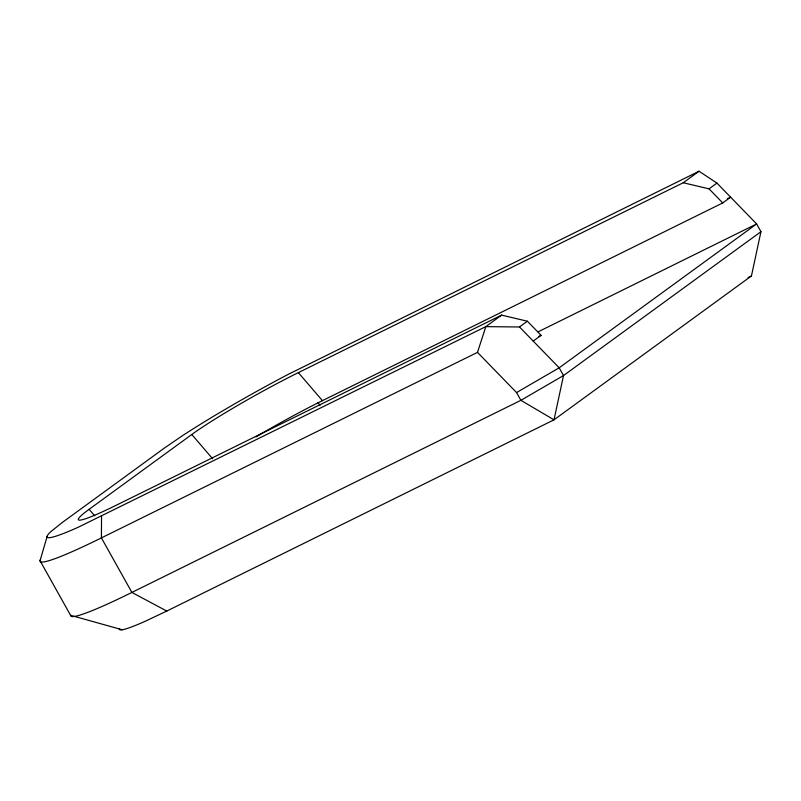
<?xml version="1.0" encoding="UTF-8"?>
<svg xmlns="http://www.w3.org/2000/svg" width="801" height="801" viewBox="0 0 801 801"><rect width="100%" height="100%" fill="white"/><g stroke="black" fill="none" stroke-linecap="round" stroke-linejoin="round"><path stroke-width="1.2" d="M101.537 516.194L101.417 537.892L131.895 592.43L166.778 611.063L554.012 419.824L751.448 275.934L760.95 231.689L756.625 223.94L716.935 183.089L699.043 171.234L287.659 374.638A124.545 9.792 -29.2 0 0 182.288 435.804L164.165 448.23L62.538 522.302L51.044 531.453A124.545 9.792 -29.2 0 0 78.328 527.188L485.817 326.628L501.616 315.123L527.388 321.221L541.106 335.329L533.196 341.076M47.099 536.54L40.05 560.73L70.558 615.308L122.253 629.766M40.611 559.298A142.518 11.204 -29.2 0 0 101.417 537.892L477.496 352.37L485.817 326.628L519.499 326.978L527.388 321.221M94.748 515.864L89.121 509.316L191.789 434.492A89.071 6.999 -29.2 0 1 298.362 372.625L683.253 182.748L699.043 171.234M683.253 182.748L709.035 188.846L716.935 183.089M255.909 436.915A89.071 6.989 -29.2 0 1 322.443 400.64L722.732 202.943L730.632 197.186L727.278 198.838M760.95 231.689L563.514 375.559L520.89 400.32L131.895 592.43A142.518 11.174 -29.2 0 1 70.558 615.308M477.496 352.37L516.555 392.56L559.178 367.809L756.625 223.94L538.062 331.864M501.616 315.123L116.726 505A89.071 6.999 -29.2 0 1 89.121 509.316M538.863 336.43L541.106 335.329M748.094 277.597L751.448 275.934M166.778 611.063L145.992 620.915A106.583 8.36 -29.2 0 1 119.279 628.935M709.035 188.846L722.732 202.943M519.499 326.978L559.178 367.809L563.514 375.559L554.012 419.824L520.89 400.32L516.555 392.56M298.362 372.625L322.443 400.64M317.727 402.432L320.11 405.216M191.789 434.492L212.676 458.803"/></g></svg>
